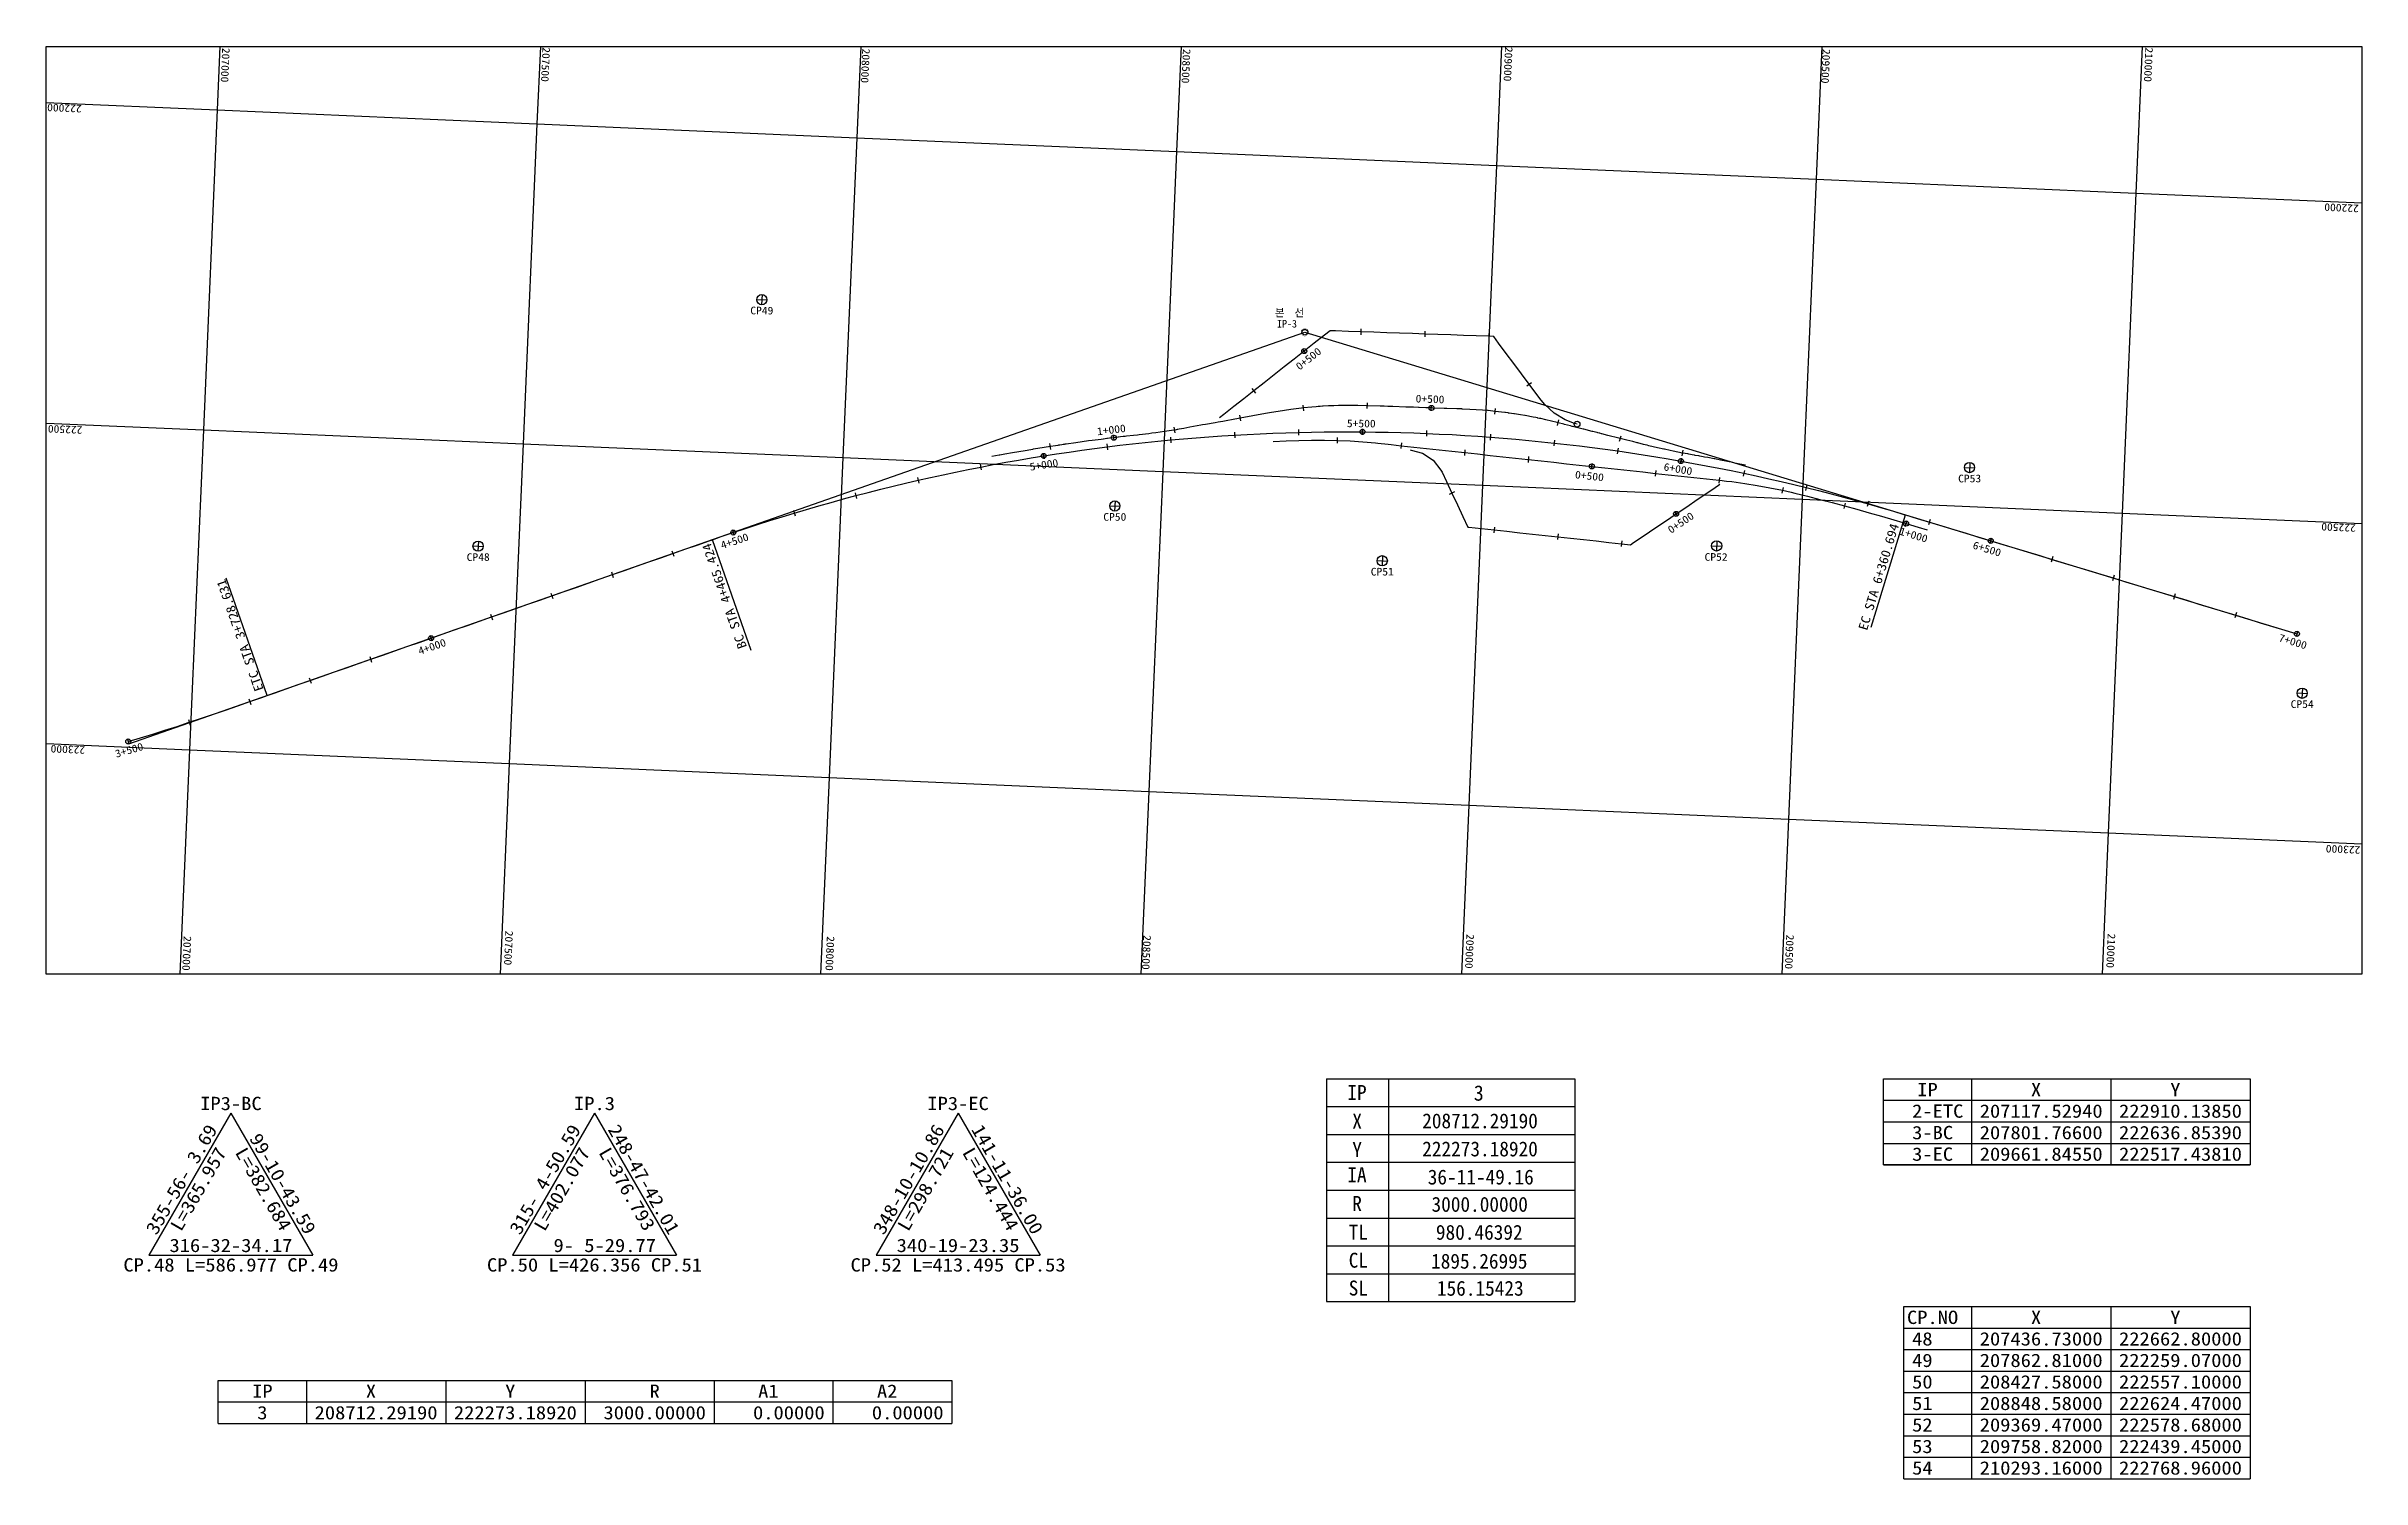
# Model space of a CAD drawing. Extents: x 115 to 3732, y 284 to 2521.
import ezdxf
from ezdxf.enums import TextEntityAlignment as Align

# ---------------------------------------------------------------- set-up
doc = ezdxf.new("R2010")
doc.units = 0
doc.header["$LTSCALE"] = 10
doc.header["$MEASUREMENT"] = 0
doc.layers.get('0').update_dxf_attribs({"linetype": 'CONTINUOUS'})
for name, color, linetype in [('CA-ALGN-IPLN', 1, 'CONTINUOUS'), ('CA-ALGN-IPSM', 2, 'CONTINUOUS'), ('CA-ALGN-STSM', 2, 'CONTINUOUS'), ('CA-ALGN-SUBL', 1, 'CONTINUOUS'), ('CA-ALGN-SUBS', 2, 'CONTINUOUS'), ('CA-ALGN-SUBT', 2, 'CONTINUOUS'), ('CA-ALGN-TEXT', 3, 'CONTINUOUS'), ('CA-TABL-LIN1', 4, 'CONTINUOUS'), ('CA-TABL-LIN2', 1, 'CONTINUOUS'), ('CA-TABL-TEX1', 6, 'CONTINUOUS'), ('CA-TABL-TEX2', 3, 'CONTINUOUS'), ('CV-GRID-BORD', 4, 'CONTINUOUS'), ('CV-GRID-LINE', 1, 'CONTINUOUS'), ('CV-GRID-TEXT', 4, 'CONTINUOUS'), ('CV-LEAL', 1, 'CONTINUOUS'), ('CV-LEAT', 3, 'CONTINUOUS')]:
    doc.layers.add(name, color=color, linetype=linetype)
doc.styles.add('GTXT', font='DotumChe.ttf')
doc.styles.add('RP2', font='DotumChe.ttf')

# ---------------------------------------------------------------- blocks, each defined once
blk = doc.blocks.new('CASTAMS')
blk.add_line((0, -1.5), (0, 1.5))
at = {"style": 'GTXT', "flags": 1}
for tag, p in [('XSEC_DAT', (0, -6.9)), ('STA_DST', (0, -3.6))]:
    blk.add_attdef(tag, text='', height=2.5, dxfattribs=at).set_placement(p, align=Align.MIDDLE)
blk = doc.blocks.new('CAIPMRK')
at = {"const_width": 0.1}
blk.add_lwpolyline([(-2, 0, -1), (2, 0, -1)], format="xyb", close=True, dxfattribs=at)
blk.add_circle((0, 0), 1.5)
blk = doc.blocks.new('CASTAMM')
blk.add_line((0, -1.5), (0, 1.5))
blk.add_circle((0, 0), 1.3)
at = {"style": 'GTXT', "flags": 1}
for tag, p in [('XSEC_DAT', (0, -6.9)), ('STA_DST', (0, -3.6))]:
    blk.add_attdef(tag, text='', height=2.5, dxfattribs=at).set_placement(p, align=Align.MIDDLE)

msp = doc.modelspace()

# ---------------------------------------------------------------- linework, layer by layer
at = {"layer": 'CA-ALGN-IPLN'}
for points in [[(2506.1, 1930.7), (2502.4, 1931.8), (2487.4, 1937.5), (2470.3, 1947.8), (2455.6, 1961.3), (2449.9, 1968.3), (2443.3, 1977.1), (2431.4, 1993.2), (2419.4, 2009.2), (2407.5, 2025.3), (2395.5, 2041.3), (2383.6, 2057.3), (2375.9, 2067.7), (2375.9, 2067.7), (2368.8, 2067.9), (2348.8, 2068.6), (2328.8, 2069.3), (2308.8, 2070), (2288.8, 2070.7), (2268.9, 2071.4), (2248.9, 2072.1), (2228.9, 2072.8), (2208.9, 2073.5), (2188.9, 2074.2), (2168.9, 2074.9), (2148.9, 2075.6), (2128.9, 2076.3), (2120.4, 2076.6), (2120.4, 2076.6), (2111.4, 2069.5), (2095.7, 2057.1), (2080, 2044.7), (2064.3, 2032.4), (2048.6, 2020), (2032.9, 2007.6), (2017.2, 1995.2), (2001.5, 1982.8), (1985.8, 1970.4), (1970.1, 1958.1), (1954.4, 1945.7), (1947.7, 1940.4)], [(2769.2, 1866.5), (2769.2, 1866.5), (2760.4, 1868.4), (2752.6, 1870), (2749.6, 1870.6), (2730, 1874.5), (2721.2, 1876.3), (2720.2, 1876.5), (2710.4, 1878.4), (2705, 1879.4), (2703, 1879.7), (2698.1, 1880.7), (2696.1, 1881), (2690.7, 1882), (2689.7, 1882.2), (2685.8, 1882.9), (2680.9, 1883.8), (2679, 1884.2), (2679, 1884.2), (2671, 1885.6), (2656.3, 1888.5), (2651.4, 1889.5), (2642.6, 1891.4), (2641.6, 1891.6), (2631.9, 1893.8), (2618.3, 1897), (2615.4, 1897.7), (2612.4, 1898.5), (2610, 1899.1), (2601.3, 1901.3), (2599.8, 1901.6), (2593.1, 1903.4), (2583.7, 1905.7), (2573.7, 1908.3), (2571.2, 1908.9), (2554.3, 1913.2), (2545.1, 1915.5), (2544.1, 1915.8), (2541.7, 1916.4), (2540.7, 1916.6), (2538.8, 1917.1), (2537.3, 1917.5), (2534.9, 1918.1), (2531, 1919.1), (2530, 1919.3), (2516.5, 1922.8), (2515.5, 1923), (2499, 1927.2), (2498.5, 1927.3), (2496.1, 1927.9), (2486.4, 1930.4), (2485.5, 1930.6), (2476.7, 1932.9), (2475, 1933.3), (2457.3, 1937.5), (2449.5, 1939.3), (2447.5, 1939.7), (2444.7, 1940.3), (2444.2, 1940.4), (2441.6, 1940.9), (2437.7, 1941.7), (2424.9, 1944), (2424.4, 1944.1), (2418, 1945.2), (2408.2, 1946.8), (2407.5, 1946.9), (2400.3, 1948), (2399.3, 1948.1), (2398.3, 1948.2), (2394.3, 1948.8), (2393.3, 1948.9), (2378.4, 1950.7), (2367.2, 1951.8), (2366.2, 1951.9), (2358.5, 1952.5), (2338.6, 1953.8), (2327.4, 1954.3), (2326.6, 1954.3), (2326.1, 1954.4), (2318.6, 1954.6), (2302.6, 1955.2), (2302.1, 1955.2), (2299.7, 1955.3), (2298.6, 1955.3), (2280.6, 1955.9), (2280.1, 1956), (2278.6, 1956), (2270.6, 1956.3), (2270.1, 1956.3), (2259.6, 1956.7), (2258.6, 1956.7), (2250.6, 1957), (2248.6, 1957.1), (2240.6, 1957.3), (2238.6, 1957.4), (2218.6, 1958.1), (2212.6, 1958.3), (2210.6, 1958.4), (2204.6, 1958.6), (2198.6, 1958.8), (2178.7, 1959.5), (2177.5, 1959.5), (2163.7, 1959.9), (2158.7, 1959.9), (2138.7, 1959.8), (2135.3, 1959.7), (2133.3, 1959.7), (2126.3, 1959.4), (2125.3, 1959.4), (2121.7, 1959.3), (2120.7, 1959.2), (2118.7, 1959.1), (2117.7, 1959.1), (2109.7, 1958.6), (2108.7, 1958.6), (2104.7, 1958.3), (2101.7, 1958.1), (2098.7, 1957.8), (2091.7, 1957.3), (2078.8, 1956), (2075.8, 1955.7), (2058.9, 1953.6), (2039.2, 1950.6), (2028.7, 1948.8), (2019.5, 1947.2), (1999.8, 1943.6), (1980.1, 1940.1), (1966.3, 1937.6), (1960.4, 1936.5), (1952.6, 1935.1), (1945.7, 1933.8), (1940.7, 1932.9), (1926, 1930.3), (1921.1, 1929.4), (1918.5, 1928.9), (1901.4, 1925.8), (1891.7, 1924.1), (1884.6, 1922.8), (1882.7, 1922.5), (1881.7, 1922.3), (1879.7, 1922), (1861.9, 1919.2), (1848.1, 1917.2), (1842.1, 1916.4), (1837.2, 1915.8), (1822.3, 1914.1), (1821.9, 1914), (1821.9, 1914), (1819.3, 1913.7), (1813.3, 1913.1), (1802.4, 1911.8), (1800.4, 1911.6), (1797.4, 1911.3), (1793, 1910.7), (1790, 1910.4), (1789.5, 1910.3), (1782.5, 1909.5), (1775.6, 1908.6), (1772.6, 1908.3), (1771.6, 1908.1), (1766.7, 1907.5), (1765.7, 1907.4), (1762.7, 1907), (1748.8, 1905.2), (1742.9, 1904.4), (1723, 1901.6), (1708.2, 1899.5), (1706.2, 1899.2), (1705.2, 1899.1), (1703.3, 1898.8), (1701.3, 1898.5), (1698.3, 1898), (1696.3, 1897.7), (1695.3, 1897.6), (1691.4, 1897), (1683.5, 1895.8), (1673.6, 1894.2), (1663.7, 1892.6), (1656.8, 1891.5), (1655.8, 1891.3), (1647, 1889.8), (1644, 1889.3), (1624.3, 1885.9), (1612.5, 1883.8), (1604.6, 1882.4), (1603.6, 1882.2), (1591.9, 1880.1)], [(243, 1435.2), (243, 1435.2), (262.1, 1440.9), (281.3, 1446.7), (300.4, 1452.7), (319.4, 1458.8), (338.4, 1465.1), (357.4, 1471.4), (376.3, 1477.8), (395.2, 1484.3), (414.1, 1490.9), (433, 1497.4), (451.9, 1504), (460, 1506.9), (470.8, 1510.6), (489.6, 1517.2), (508.5, 1523.9), (527.4, 1530.5), (546.3, 1537.1), (565.2, 1543.7), (584, 1550.3), (602.9, 1556.9), (621.8, 1563.5), (640.7, 1570.1), (659.5, 1576.7), (678.4, 1583.3), (697.3, 1589.9), (716.2, 1596.5), (735, 1603.1), (753.9, 1609.8), (772.8, 1616.4), (791.7, 1623), (810.6, 1629.6), (829.4, 1636.2), (848.3, 1642.8), (867.2, 1649.4), (886.1, 1656), (904.9, 1662.6), (923.8, 1669.2), (942.7, 1675.8), (961.6, 1682.4), (980.4, 1689), (999.3, 1695.7), (1018.2, 1702.3), (1037.1, 1708.9), (1056, 1715.5), (1074.8, 1722.1), (1093.7, 1728.7), (1112.6, 1735.3), (1131.5, 1741.9), (1150.3, 1748.5), (1155.5, 1750.3), (1169.2, 1755.1), (1188.2, 1761.5), (1207.1, 1767.9), (1226.1, 1774.1), (1245.2, 1780.1), (1264.3, 1786.1), (1283.4, 1791.9), (1302.6, 1797.6), (1321.8, 1803.2), (1341.1, 1808.6), (1360.3, 1813.9), (1379.7, 1819.1), (1399, 1824.1), (1418.4, 1829), (1437.8, 1833.8), (1457.3, 1838.5), (1476.8, 1843), (1496.3, 1847.4), (1515.8, 1851.7), (1535.4, 1855.8), (1555, 1859.8), (1574.6, 1863.7), (1594.2, 1867.5), (1613.9, 1871.1), (1633.6, 1874.6), (1653.3, 1877.9), (1673, 1881.2), (1692.8, 1884.2), (1712.6, 1887.2), (1732.4, 1890), (1752.2, 1892.7), (1772, 1895.3), (1791.9, 1897.7), (1811.8, 1900), (1831.6, 1902.2), (1851.5, 1904.2), (1871.4, 1906.1), (1891.4, 1907.9), (1911.3, 1909.5), (1931.2, 1911), (1951.2, 1912.4), (1971.2, 1913.6), (1991.1, 1914.7), (2011.1, 1915.7), (2031.1, 1916.5), (2051.1, 1917.2), (2071.1, 1917.8), (2091.1, 1918.3), (2111.1, 1918.6), (2131.1, 1918.7), (2151.1, 1918.8), (2171.1, 1918.7), (2191.1, 1918.4), (2211.1, 1918.1), (2231, 1917.6), (2251, 1917), (2271, 1916.2), (2291, 1915.3), (2311, 1914.3), (2330.9, 1913.1), (2350.9, 1911.8), (2370.8, 1910.4), (2390.8, 1908.8), (2410.7, 1907.1), (2430.6, 1905.3), (2450.5, 1903.3), (2470.4, 1901.2), (2490.3, 1899), (2510.2, 1896.7), (2530, 1894.2), (2549.8, 1891.5), (2569.6, 1888.8), (2589.4, 1885.9), (2609.2, 1882.9), (2629, 1879.7), (2648.7, 1876.5), (2668.4, 1873), (2688.1, 1869.5), (2707.7, 1865.8), (2727.4, 1862), (2747, 1858.1), (2766.6, 1854), (2786.1, 1849.8), (2805.6, 1845.5), (2825.1, 1841), (2844.6, 1836.4), (2864, 1831.7), (2883.4, 1826.9), (2902.8, 1821.9), (2922.1, 1816.8), (2941.5, 1811.6), (2960.7, 1806.2), (2980, 1800.7), (2999.1, 1795.1), (3018.3, 1789.3), (3019, 1789.1), (3037.4, 1783.5), (3056.6, 1777.7), (3075.7, 1771.9), (3094.8, 1766.1), (3114, 1760.3), (3133.1, 1754.4), (3152.3, 1748.6), (3171.4, 1742.8), (3190.5, 1737), (3209.7, 1731.2), (3228.8, 1725.4), (3247.9, 1719.5), (3267.1, 1713.7), (3286.2, 1707.9), (3305.3, 1702.1), (3324.5, 1696.3), (3343.6, 1690.5), (3362.7, 1684.7), (3381.9, 1678.8), (3401, 1673), (3420.2, 1667.2), (3439.3, 1661.4), (3458.4, 1655.6), (3477.6, 1649.8), (3496.7, 1643.9), (3515.8, 1638.1), (3535, 1632.3), (3554.1, 1626.5), (3573.2, 1620.7), (3592.4, 1614.9), (3611.5, 1609.1), (3630.6, 1603.2)], [(2031.6, 1903.8), (2031.6, 1903.8), (2051.6, 1904.5), (2071.6, 1905), (2091.6, 1905.5), (2093.3, 1905.5), (2094.4, 1905.5), (2111.6, 1905.6), (2131.5, 1905.3), (2151.5, 1904.5), (2171.5, 1903.2), (2191.4, 1901.4), (2195, 1901), (2211.3, 1899.2), (2215.7, 1898.7), (2231.2, 1897), (2251.1, 1894.9), (2270.9, 1892.7), (2290.8, 1890.6), (2310.7, 1888.4), (2330.6, 1886.2), (2350.5, 1884.1), (2370.4, 1881.9), (2390.2, 1879.8), (2410.1, 1877.6), (2430, 1875.5), (2449.9, 1873.3), (2469.8, 1871.1), (2489.7, 1869), (2509.5, 1866.8), (2529.4, 1864.7), (2549.3, 1862.5), (2569.2, 1860.3), (2589.1, 1858.2), (2609, 1856), (2628.8, 1853.9), (2648.7, 1851.7), (2668.6, 1849.6), (2688.5, 1847.4), (2708.4, 1845.2), (2728.2, 1843.1), (2729.2, 1843), (2739.4, 1841.9), (2748.1, 1840.9), (2768, 1838.2), (2787.7, 1835.1), (2807.4, 1831.5), (2827, 1827.4), (2840.5, 1824.3), (2846.4, 1822.8), (2846.5, 1822.8), (2865.9, 1818.1), (2885.2, 1813.2), (2904.6, 1808.2), (2923.9, 1803.1), (2943.2, 1797.8), (2962.5, 1792.4), (2981.7, 1786.9), (3000.9, 1781.2), (3015.2, 1776.9), (3020, 1775.4), (3039.2, 1769.6), (3052.9, 1765.5)], [(2245.2, 1890.4), (2246.8, 1890.2), (2264.5, 1885.5), (2281.2, 1874.7), (2293.6, 1859.1), (2295.4, 1855.5), (2302.2, 1841), (2310.7, 1822.9), (2319.2, 1804.8), (2327.7, 1786.7), (2335.5, 1770), (2335.5, 1770), (2337.1, 1769.9), (2356.9, 1767.7), (2376.8, 1765.6), (2396.7, 1763.4), (2416.6, 1761.2), (2436.5, 1759.1), (2456.4, 1756.9), (2476.2, 1754.8), (2496.1, 1752.6), (2516, 1750.4), (2535.9, 1748.3), (2555.8, 1746.1), (2575.7, 1744), (2589.5, 1742.5), (2589.5, 1742.5), (2594.5, 1745.8), (2611.1, 1757), (2627.7, 1768.2), (2644.3, 1779.4), (2660.8, 1790.6), (2677.4, 1801.8), (2694, 1813), (2710.5, 1824.2), (2721.7, 1831.8), (2727.1, 1835.4), (2729.2, 1836.8)]]:
    msp.add_lwpolyline(points, dxfattribs=at)
at = {"layer": 'CA-ALGN-SUBL'}
for p, q in [((2965.6, 1613.5), (3019, 1789.1)), ((1216.1, 1577), (1155.5, 1750.3)), ((460, 1506.9), (395.8, 1690.4))]:
    msp.add_line(p, q, dxfattribs=at)
at = {"layer": 'CA-ALGN-SUBS'}
for p, q in [((1224.8, 2125.4), (1240.8, 2124.8)), ((1233.1, 2133.1), (1232.4, 2117.1)), ((3111.2, 1863.2), (3127.2, 1862.5)), ((3119.6, 1870.8), (3118.9, 1854.9)), ((1784.5, 1810.9), (1783.8, 1794.9)), ((1776.1, 1803.3), (1792.1, 1802.6)), ((781.7, 1740.5), (797.6, 1739.8)), ((790, 1748.2), (789.3, 1732.2)), ((2716.2, 1740.9), (2732.2, 1740.3)), ((2724.6, 1748.6), (2723.9, 1732.6)), ((2193.8, 1717.7), (2209.8, 1717)), ((2202.2, 1725.4), (2201.5, 1709.4)), ((3630.8, 1510.9), (3646.8, 1510.2)), ((3639.2, 1518.5), (3638.5, 1502.5))]:
    msp.add_line(p, q, dxfattribs=at)
for centre, radius in [((1232.8, 2125.1), 8), ((2506.1, 1930.7), 4.5), ((3119.2, 1862.9), 8), ((1784.1, 1802.9), 8), ((789.6, 1740.2), 8), ((2724.2, 1740.6), 8), ((2201.8, 1717.4), 8), ((3638.8, 1510.5), 8)]:
    msp.add_circle(centre, radius, dxfattribs=at)
at = {"layer": 'CA-TABL-LIN1'}
for p, q in [((2114.6, 908.4), (2502.9, 908.4)), ((2114.6, 908.4), (2114.6, 560.6)), ((2502.9, 908.4), (2502.9, 560.6)), ((2984.7, 908.4), (3557.5, 908.4)), ((2984.7, 774), (2984.7, 908.4)), ((3557.5, 908.4), (3557.5, 774)), ((2984.7, 874.8), (3557.5, 874.8)), ((2114.6, 864.9), (2502.9, 864.9)), ((3557.5, 774), (2984.7, 774)), ((2984.7, 774), (3557.5, 774)), ((2114.6, 560.6), (2502.9, 560.6)), ((3016.7, 283.9), (3016.7, 552.7)), ((3016.7, 552.7), (3557.5, 552.7)), ((3557.5, 552.7), (3557.5, 283.9)), ((3016.7, 519.1), (3557.5, 519.1)), ((383.8, 403.8), (383.8, 437.4)), ((383.8, 437.4), (1529.4, 437.4)), ((1529.4, 437.4), (1529.4, 403.8)), ((383.8, 370.2), (383.8, 403.8)), ((383.8, 403.8), (1529.4, 403.8)), ((1529.4, 403.8), (1529.4, 370.2)), ((383.8, 370.2), (1529.4, 370.2)), ((3016.7, 283.9), (3557.5, 283.9))]:
    msp.add_line(p, q, dxfattribs=at)
at = {"layer": 'CA-TABL-LIN2'}
for p, q in [((2211.7, 908.4), (2211.7, 560.6)), ((3122.3, 908.4), (3122.3, 774)), ((3339.9, 908.4), (3339.9, 774)), ((2984.7, 841.2), (3557.5, 841.2)), ((2114.6, 821.4), (2502.9, 821.4)), ((2984.7, 807.6), (3557.5, 807.6)), ((2114.6, 778), (2502.9, 778)), ((2114.6, 734.5), (2502.9, 734.5)), ((2114.6, 691), (2502.9, 691)), ((2114.6, 647.5), (2502.9, 647.5)), ((2114.6, 604), (2502.9, 604)), ((3122.3, 552.7), (3122.3, 283.9)), ((3339.9, 552.7), (3339.9, 283.9)), ((3016.7, 485.5), (3557.5, 485.5)), ((521.4, 437.4), (521.4, 403.8)), ((739, 437.4), (739, 403.8)), ((956.6, 437.4), (956.6, 403.8)), ((1158.2, 437.4), (1158.2, 403.8)), ((1343.8, 437.4), (1343.8, 403.8)), ((3016.7, 451.9), (3557.5, 451.9)), ((521.4, 403.8), (521.4, 370.2)), ((739, 403.8), (739, 370.2)), ((956.6, 403.8), (956.6, 370.2)), ((1158.2, 403.8), (1158.2, 370.2)), ((1343.8, 403.8), (1343.8, 370.2)), ((3016.7, 418.3), (3557.5, 418.3)), ((3016.7, 384.7), (3557.5, 384.7)), ((3016.7, 351.1), (3557.5, 351.1)), ((3016.7, 317.5), (3557.5, 317.5))]:
    msp.add_line(p, q, dxfattribs=at)
at = {"layer": 'CV-GRID-BORD'}
msp.add_lwpolyline([(115.1, 2520.7), (3731.7, 2520.7), (3731.7, 1071.6), (115.1, 1071.6)], close=True, dxfattribs=at)
at = {"layer": 'CV-GRID-LINE'}
for p, q in [((386.3, 2520.7), (382, 2421.3)), ((886.8, 2520.7), (881.5, 2399.6)), ((1387.2, 2520.7), (1381.1, 2378)), ((1887.7, 2520.7), (1880.6, 2356.4)), ((2388.2, 2520.7), (2380.1, 2334.7)), ((2888.7, 2520.7), (2879.7, 2313.1)), ((3389.1, 2520.7), (3379.2, 2291.5)), ((115.1, 2432.8), (382, 2421.3)), ((382, 2421.3), (360.4, 1921.7)), ((382, 2421.3), (881.5, 2399.6)), ((881.5, 2399.6), (859.9, 1900.1)), ((881.5, 2399.6), (1381.1, 2378)), ((1381.1, 2378), (1359.4, 1878.5)), ((1381.1, 2378), (1880.6, 2356.4)), ((1880.6, 2356.4), (1859, 1856.8)), ((1880.6, 2356.4), (2380.1, 2334.7)), ((2380.1, 2334.7), (2358.5, 1835.2)), ((2380.1, 2334.7), (2879.7, 2313.1)), ((2879.7, 2313.1), (2858, 1813.6)), ((2879.7, 2313.1), (3379.2, 2291.5)), ((3379.2, 2291.5), (3357.6, 1791.9)), ((3379.2, 2291.5), (3731.7, 2276.2)), ((115.1, 1932.3), (360.4, 1921.7)), ((360.4, 1921.7), (338.7, 1422.2)), ((360.4, 1921.7), (859.9, 1900.1)), ((859.9, 1900.1), (838.3, 1400.6)), ((859.9, 1900.1), (1359.4, 1878.5)), ((1359.4, 1878.5), (1337.8, 1378.9)), ((1359.4, 1878.5), (1859, 1856.8)), ((1859, 1856.8), (1837.3, 1357.3)), ((1859, 1856.8), (2358.5, 1835.2)), ((2358.5, 1835.2), (2336.9, 1335.7)), ((2358.5, 1835.2), (2858, 1813.6)), ((2858, 1813.6), (2836.4, 1314)), ((2858, 1813.6), (3357.6, 1791.9)), ((3357.6, 1791.9), (3335.9, 1292.4)), ((3357.6, 1791.9), (3731.7, 1775.7)), ((115.1, 1431.9), (338.7, 1422.2)), ((338.7, 1422.2), (323.6, 1071.6)), ((338.7, 1422.2), (838.3, 1400.6)), ((838.3, 1400.6), (824, 1071.6)), ((838.3, 1400.6), (1337.8, 1378.9)), ((1337.8, 1378.9), (1324.5, 1071.6)), ((1337.8, 1378.9), (1837.3, 1357.3)), ((1837.3, 1357.3), (1825, 1071.6)), ((1837.3, 1357.3), (2336.9, 1335.7)), ((2336.9, 1335.7), (2325.4, 1071.6)), ((2336.9, 1335.7), (2836.4, 1314)), ((2836.4, 1314), (2825.9, 1071.6)), ((2836.4, 1314), (3335.9, 1292.4)), ((3335.9, 1292.4), (3326.4, 1071.6)), ((3335.9, 1292.4), (3731.7, 1275.3))]:
    msp.add_line(p, q, dxfattribs=at)
msp.add_lwpolyline([(244.1, 1431.3), (2080.9, 2074.2), (3630.6, 1603.2)], dxfattribs=at)
at = {"layer": 'CV-LEAL'}
for p, q in [((403.5, 854.7), (275.5, 633)), ((403.5, 854.7), (531.5, 633)), ((971.4, 854.7), (843.4, 633)), ((971.4, 854.7), (1099.4, 633)), ((1539.3, 854.7), (1411.3, 633)), ((1539.3, 854.7), (1667.3, 633)), ((275.5, 633), (531.5, 633)), ((843.4, 633), (1099.4, 633)), ((1411.3, 633), (1667.3, 633))]:
    msp.add_line(p, q, dxfattribs=at)

# ---------------------------------------------------------------- block references
at = {"layer": 'CA-ALGN-IPSM', "xscale": 3, "yscale": 3, "zscale": 3}
msp.add_blockref('CAIPMRK', (2080.9, 2074.2), dxfattribs=at)
at = {"layer": 'CA-ALGN-STSM', "yscale": 3, "zscale": 3}
for p, xscale, rotation in [((2168.9, 2074.9), 3.000000000004445, 358.0054023946971), ((2268.9, 2071.4), 3.000000000003432, 358.0054023952525), ((2368.8, 2067.9), 3.000000000005458, 358.0054023941415), ((2080, 2044.7), 2.999999999991872, 38.25615500829902), ((2080, 2044.7), 2.999999999991872, 38.25615500829902), ((2431.4, 1993.2), 3.000000000012019, 306.6766670303208), ((2001.5, 1982.8), 2.999999999991872, 38.25615500829902), ((2078.8, 1956), 3.000000000013286, 6.092006956507891), ((2178.7, 1959.5), 3.000000000005458, 358.0054023941415), ((2278.6, 1956), 3.000000000004445, 358.0054023946971), ((2278.6, 1956), 3.000000000004445, 358.0054023946971), ((2378.4, 1950.7), 2.999999999988531, 353.8179394376414), ((1877.7, 1921.7), 2.999999999997509, 9.649251817333937), ((1971.2, 1913.6), 3.000000000006298, 183.3529482076222), ((1980.1, 1940.1), 2.999999999991664, 10.23284651670684), ((2071.1, 1917.8), 2.999999999988974, 181.4429639778893), ((2171.1, 1918.7), 3.000000000009323, 179.5331323190427), ((2171.1, 1918.7), 3.000000000009323, 179.5331323190427), ((2271, 1916.2), 3.00000000000742, 177.6232351990217), ((2476.7, 1932.9), 3.000000000010391, 345.7778222348972), ((1673, 1881.2), 2.999999999991964, 189.0825633656737), ((1673, 1881.2), 2.999999999991964, 189.0825633656737), ((1683.5, 1895.8), 3.00000000000466, 8.842511384708407), ((1772, 1895.3), 3.000000000010386, 187.1726675286513), ((1782.5, 1909.5), 3.000000000006187, 6.940856548977592), ((1782.5, 1909.5), 3.000000000006187, 6.940856548977592), ((1871.4, 1906.1), 3.00000000000038, 185.2627255992265), ((2131.5, 1905.3), 3.000000000002291, 178.361424889006), ((2231.2, 1897), 2.999999999992561, 173.8037866869254), ((2330.6, 1886.2), 2.999999999992561, 173.8037866869254), ((2370.8, 1910.4), 3.000000000012816, 175.7134591154907), ((2470.4, 1901.2), 2.999999999988713, 173.8033931381436), ((2569.6, 1888.8), 3.000000000009595, 171.8937734793889), ((2573.7, 1908.3), 3.000000000003241, 345.777822235436), ((2671, 1885.6), 2.99999999998865, 349.3609670088212), ((1476.8, 1843), 2.999999999994211, 192.9022810538926), ((1574.6, 1863.7), 3.00000000000921, 190.9922927847733), ((2430, 1875.5), 2.999999999992561, 173.8037866869254), ((2529.4, 1864.7), 2.999999999992561, 173.8037866869254), ((2529.4, 1864.7), 2.999999999992561, 173.8037866869254), ((2628.8, 1853.9), 2.999999999992561, 173.8037866869254), ((2668.4, 1873), 2.999999999989755, 169.9838694093686), ((2668.4, 1873), 2.999999999989755, 169.9838694093686), ((2728.2, 1843.1), 2.999999999992561, 173.8037866869254), ((2766.6, 1854), 3.000000000003748, 168.0739842646869), ((1379.7, 1819.1), 2.999999999992318, 194.8120083746678), ((2310.7, 1822.9), 2.999999999988401, 115.1152890744194), ((2827, 1827.4), 2.999999999986769, 167.4455121928741), ((2864, 1831.7), 3.000000000000402, 166.1641785831167), ((2960.7, 1806.2), 3.000000000002086, 164.2542056401888), ((1283.4, 1791.9), 2.999999999999234, 196.7219203711751), ((2660.8, 1790.6), 3.000000000005859, 214.0547419706972), ((2660.8, 1790.6), 3.000000000005859, 214.0547419706972), ((2923.9, 1803.1), 3.000000000007226, 164.9169936711944), ((3020, 1775.4), 2.999999999990236, 163.0952291482245), ((3020, 1775.4), 2.999999999990236, 163.0952291482245), ((3056.6, 1777.7), 2.999999999998015, 163.0950441839339), ((1188.2, 1761.5), 2.999999999995759, 198.6317808929736), ((1188.2, 1761.5), 2.999999999995759, 198.6317808929736), ((2376.8, 1765.6), 2.99999999998942, 173.803786687478), ((2476.2, 1754.8), 2.999999999992561, 173.8037866869254), ((2575.7, 1744), 2.999999999992561, 173.8037866869254), ((3152.3, 1748.6), 2.999999999989816, 163.0952767247252), ((3152.3, 1748.6), 2.999999999989816, 163.0952767247252), ((999.3, 1695.7), 3.000000000003281, 199.2920186968607), ((1093.7, 1728.7), 3.000000000003281, 199.2920186968607), ((3247.9, 1719.5), 3.000000000006478, 163.095044183402), ((904.9, 1662.6), 3.000000000008276, 199.2920895352243), ((3343.6, 1690.5), 3.000000000009199, 163.0952767254187), ((3439.3, 1661.4), 2.999999999987095, 163.0950441827086), ((810.6, 1629.6), 3.000000000003281, 199.2920186968607), ((3535, 1632.3), 3.000000000009199, 163.0952767254187), ((716.2, 1596.5), 3.000000000002225, 199.292266899052), ((716.2, 1596.5), 3.000000000002225, 199.292266899052), ((3630.6, 1603.2), 3.000000000006478, 163.095044183402), ((3630.6, 1603.2), 3.000000000006478, 163.095044183402), ((621.8, 1563.5), 2.999999999995043, 199.2920186980936), ((527.4, 1530.5), 3.000000000009653, 199.2920895369818), ((433, 1497.4), 2.999999999994034, 199.2441052586341), ((338.4, 1465.1), 3.000000000008446, 198.32479579867), ((243, 1435.2), 3.000000000006325, 196.2360197811417), ((243, 1435.2), 3.000000000006325, 196.2360197811417)]:
    msp.add_blockref('CASTAMS', p, dxfattribs=dict(at, xscale=xscale, rotation=rotation))
at = {"layer": 'CA-ALGN-STSM', "yscale": 3}
for p, xscale, rotation in [((2080, 2044.7), 2.999999999992575, 38.25628968248673), ((2278.6, 1956), 2.999999999991743, 358.0051656914785), ((2171.1, 1918.7), 2.999999999991226, 359.1511780805406), ((1673, 1881.2), 2.99999999998719, 9.273431955434226), ((1782.5, 1909.5), 2.99999999999769, 6.614923531123198), ((2529.4, 1864.7), 2.999999999985685, 353.8037681178002), ((2668.4, 1873), 2.99999999998936, 349.7928541097939), ((2660.8, 1790.6), 2.999999999994059, 34.05466524211848), ((3020, 1775.4), 3.000000000001661, 343.0951604544103), ((1188.2, 1761.5), 3.000000000000185, 18.44075395048382), ((3152.3, 1748.6), 2.999999999987921, 343.0951739258738), ((716.2, 1596.5), 3.000000000004758, 19.29210378337619), ((3630.6, 1603.2), 3.000000000007262, 163.0951009958301), ((243, 1435.2), 2.99999999999648, 16.4956185566844)]:
    msp.add_blockref('CASTAMM', p, dxfattribs=dict(at, xscale=xscale, rotation=rotation))

# ---------------------------------------------------------------- texts
at = {"layer": 'CA-ALGN-SUBT', "style": 'RP2', "width": 1.100098}
for s, height, rotation, p, p2 in [('CP49', 12, 359.799, (1214.7, 2102.2), (1250.7, 2102)), ('CP53', 12, 0.3421, (3101.4, 1839.7), (3137.4, 1840)), ('CP50', 12, 359.9898, (1766.1, 1779.9), (1802.1, 1779.9)), ('EC STA 6+360.694', 14.4, 73.0951, (2959, 1607.6), (3009.2, 1772.9)), ('BC STA 4+465.424', 14.4, 109.2921, (1209.6, 1583), (1152.5, 1746.1)), ('CP48', 12, 0.4949, (771.8, 1717), (807.8, 1717.3)), ('CP51', 12, 0.1833, (2183.9, 1694.3), (2219.9, 1694.4)), ('CP52', 12, 0.0554, (2705.3, 1717.3), (2741.3, 1717.3)), ('ETC STA 3+728.631', 14.4, 109.2921, (454.7, 1516.6), (394.1, 1689.9)), ('CP54', 12, 359.9863, (3620.8, 1487.5), (3656.8, 1487.5))]:
    msp.add_text(s, height=height, rotation=rotation, dxfattribs=at).set_placement(p, p2, align=Align.FIT)
at = {"layer": 'CA-ALGN-TEXT', "style": 'RP2'}
for s, p in [('본  선', (2034.2, 2098.7)), ('IP-3', (2037.6, 2081.5))]:
    msp.add_text(s, height=12, dxfattribs=at).set_placement(p)
at = {"layer": 'CA-ALGN-TEXT', "style": 'RP2', "width": 1.100098}
for s, rotation, p, p2 in [('0+500', 38.2562, (2072.7, 2014.2), (2108.1, 2042.1)), ('0+500', 358.0053, (2253.8, 1964.7), (2298.8, 1963.2)), ('1+000', 6.9408, (1757.1, 1913.2), (1801.8, 1918.7)), ('5+500', 359.5332, (2146.6, 1926), (2191.5, 1925.6)), ('5+000', 9.0824, (1652.1, 1857.9), (1696.5, 1865)), ('0+500', 353.8037, (2502.5, 1846.3), (2547.3, 1841.4)), ('6+000', 349.9839, (2640.7, 1858.7), (2685, 1850.9)), ('0+500', 34.0546, (2652.9, 1759.3), (2690.1, 1784.5)), ('4+500', 18.6317, (1170.8, 1735.4), (1213.4, 1749.7)), ('1+000', 343.0951, (3008.6, 1758.5), (3051.6, 1745.4)), ('6+500', 343.0951, (3123.2, 1736.7), (3166.3, 1723.6)), ('4+000', 19.2921, (698.4, 1570.2), (740.8, 1585)), ('7+000', 343.0951, (3601, 1592), (3644, 1578.9)), ('3+500', 16.236, (224.6, 1409.7), (267.8, 1422.3))]:
    msp.add_text(s, height=12, rotation=rotation, dxfattribs=at).set_placement(p, p2, align=Align.FIT)
at = {"layer": 'CA-TABL-TEX1', "style": 'RP2'}
for s, height, p in [('IP', 23.3, (2162.4, 887.1)), ('3', 24, (2352.6, 886))]:
    msp.add_text(s, height=height, rotation=360, dxfattribs=at).set_placement(p, align=Align.MIDDLE)
at = {"layer": 'CA-TABL-TEX1', "style": 'RP2', "width": 1.128305}
for s, p, p2 in [('IP', (3037.5, 881.2), (3069.5, 881.2)), ('X', (3215.1, 881.2), (3231.1, 881.2)), ('Y', (3432.7, 881.2), (3448.7, 881.2)), ('CP.NO', (3021.5, 525.5), (3101.5, 525.5)), ('X', (3215.1, 525.5), (3231.1, 525.5)), ('Y', (3432.7, 525.5), (3448.7, 525.5)), ('IP', (436.6, 410.2), (468.6, 410.2)), ('X', (614.2, 410.2), (630.2, 410.2)), ('Y', (831.8, 410.2), (847.8, 410.2)), ('R', (1057.4, 410.2), (1073.4, 410.2)), ('A1', (1227, 410.2), (1259, 410.2)), ('A2', (1412.6, 410.2), (1444.6, 410.2))]:
    msp.add_text(s, height=20.8, dxfattribs=at).set_placement(p, p2, align=Align.FIT)
at = {"layer": 'CA-TABL-TEX2', "style": 'RP2', "width": 1.128305}
for s, p, p2 in [('  2-ETC', (2997.5, 847.6), (3109.5, 847.6)), ('207117.52940', (3135.1, 847.6), (3327.1, 847.6)), ('222910.13850', (3352.7, 847.6), (3544.7, 847.6)), ('  3-BC', (2997.5, 814), (3093.5, 814)), ('207801.76600', (3135.1, 814), (3327.1, 814)), ('222636.85390', (3352.7, 814), (3544.7, 814)), ('  3-EC', (2997.5, 780.4), (3093.5, 780.4)), ('209661.84550', (3135.1, 780.4), (3327.1, 780.4)), ('222517.43810', (3352.7, 780.4), (3544.7, 780.4)), ('48', (3029.5, 491.9), (3061.5, 491.9)), ('207436.73000', (3135.1, 491.9), (3327.1, 491.9)), ('222662.80000', (3352.7, 491.9), (3544.7, 491.9)), ('49', (3029.5, 458.3), (3061.5, 458.3)), ('207862.81000', (3135.1, 458.3), (3327.1, 458.3)), ('222259.07000', (3352.7, 458.3), (3544.7, 458.3)), ('50', (3029.5, 424.7), (3061.5, 424.7)), ('208427.58000', (3135.1, 424.7), (3327.1, 424.7)), ('222557.10000', (3352.7, 424.7), (3544.7, 424.7)), ('51', (3029.5, 391.1), (3061.5, 391.1)), ('208848.58000', (3135.1, 391.1), (3327.1, 391.1)), ('222624.47000', (3352.7, 391.1), (3544.7, 391.1)), ('3', (444.6, 376.6), (460.6, 376.6)), ('208712.29190', (534.2, 376.6), (726.2, 376.6)), ('222273.18920', (751.8, 376.6), (943.8, 376.6)), (' 3000.00000', (969.4, 376.6), (1145.4, 376.6)), ('   0.00000', (1171, 376.6), (1331, 376.6)), ('   0.00000', (1356.6, 376.6), (1516.6, 376.6)), ('52', (3029.5, 357.5), (3061.5, 357.5)), ('209369.47000', (3135.1, 357.5), (3327.1, 357.5)), ('222578.68000', (3352.7, 357.5), (3544.7, 357.5)), ('53', (3029.5, 323.9), (3061.5, 323.9)), ('209758.82000', (3135.1, 323.9), (3327.1, 323.9)), ('222439.45000', (3352.7, 323.9), (3544.7, 323.9)), ('54', (3029.5, 290.3), (3061.5, 290.3)), ('210293.16000', (3135.1, 290.3), (3327.1, 290.3)), ('222768.96000', (3352.7, 290.3), (3544.7, 290.3))]:
    msp.add_text(s, height=20.8, dxfattribs=at).set_placement(p, p2, align=Align.FIT)
at = {"layer": 'CA-TABL-TEX2', "style": 'RP2'}
for s, height, p in [('X', 23.3, (2162.6, 842.2)), ('208712.29190', 23.296, (2354.6, 842.5)), ('Y', 23.3, (2162.6, 797.8)), ('222273.18920', 23.296, (2354.6, 798.7)), ('R', 23.3, (2162.5, 713.7)), ('TL', 23.3, (2164.5, 668.8)), ('CL', 23.3, (2164.5, 625.1)), ('SL', 23.3, (2164.5, 581.6))]:
    msp.add_text(s, height=height, rotation=360, dxfattribs=at).set_placement(p, align=Align.MIDDLE)
for s, height, p in [('IA', 23.3, (2162.4, 758.6)), ('36-11-49.16', 23.296, (2355.7, 754.8, 398.8)), ('3000.00000', 23.3, (2354.1, 712.2, 398.8)), ('980.46392', 23.3, (2353.4, 668.5, 398.8)), ('1895.26995', 23.3, (2353.4, 623.4)), ('156.15423', 23.3, (2355, 581.1, 398.8))]:
    msp.add_text(s, height=height, dxfattribs=at).set_placement(p, align=Align.MIDDLE)
at = {"layer": 'CV-GRID-TEXT', "style": 'RP2', "width": 1.100098}
for s, rotation, p, p2 in [('207000', 267.5203, (389.9, 2518.6), (387.6, 2464.7)), ('207500', 267.5203, (890.2, 2519.5), (887.8, 2465.5)), ('208000', 267.5203, (1389.7, 2517.5), (1387.4, 2463.6)), ('208500', 267.5203, (1890.6, 2517), (1888.3, 2463)), ('209000', 267.5203, (2393.7, 2520.2), (2391.4, 2466.2)), ('209500', 267.5203, (2889.8, 2516.9), (2887.5, 2462.9)), ('210000', 267.5203, (3393.9, 2519.3), (3391.6, 2465.4)), ('222000', 177.5203, (170.6, 2429), (116.7, 2431.3)), ('222000', 177.5203, (3727.5, 2273.2), (3673.6, 2275.5)), ('222500', 177.5203, (171.8, 1927.2), (117.8, 1929.5)), ('222500', 177.5203, (3722.8, 1774.2), (3668.9, 1776.5)), ('223000', 177.5203, (176, 1427.5), (122.1, 1429.8)), ('223000', 177.5203, (3729.9, 1271.4), (3675.9, 1273.7)), ('207000', 267.5203, (329.8, 1131.5), (327.4, 1077.5)), ('207500', 267.5203, (832.3, 1139.9), (830, 1086)), ('208000', 267.5203, (1334.4, 1131.3), (1332.1, 1077.3)), ('208500', 267.5203, (1828.8, 1133), (1826.4, 1079)), ('209000', 267.5203, (2333.5, 1134.7), (2331.2, 1080.7)), ('209500', 267.5203, (2833, 1133.8), (2830.7, 1079.9)), ('210000', 267.5203, (3335.2, 1135.5), (3332.8, 1081.6))]:
    msp.add_text(s, height=12, rotation=rotation, dxfattribs=at).set_placement(p, p2, align=Align.FIT)
at = {"layer": 'CV-LEAT', "style": 'RP2', "width": 1.128305}
for s, p, p2 in [('IP3-BC', (355.5, 859.5), (451.5, 859.5)), ('IP.3', (939.4, 859.5), (1003.4, 859.5)), ('IP3-EC', (1491.3, 859.5), (1587.3, 859.5)), ('316-32-34.17', (307.5, 637.8), (499.5, 637.8)), ('  9- 5-29.77', (875.4, 637.8), (1067.4, 637.8)), ('340-19-23.35', (1443.3, 637.8), (1635.3, 637.8)), ('CP.48', (235.5, 607.4), (315.5, 607.4)), ('L=586.977', (331.5, 607.4), (475.5, 607.4)), ('CP.49', (491.5, 607.4), (571.5, 607.4)), ('CP.50', (803.4, 607.4), (883.4, 607.4)), ('L=426.356', (899.4, 607.4), (1043.4, 607.4)), ('CP.51', (1059.4, 607.4), (1139.4, 607.4)), ('CP.52', (1371.3, 607.4), (1451.3, 607.4)), ('L=413.495', (1467.3, 607.4), (1611.3, 607.4)), ('CP.53', (1627.3, 607.4), (1707.3, 607.4))]:
    msp.add_text(s, height=20.8, dxfattribs=at).set_placement(p, p2, align=Align.FIT)
for s, rotation, p, p2 in [('355-56- 3.69', 60, (287.3, 663.1), (383.3, 829.3)), ('315- 4-50.59', 60, (855.2, 663.1), (951.2, 829.3)), ('248-47-42.01', 300, (991.5, 829.3), (1087.5, 663.1)), ('348-10-10.86', 60, (1423.1, 663.1), (1519.1, 829.3)), ('141-11-36.00', 300, (1559.4, 829.3), (1655.4, 663.1)), ('L=365.957', 60, (325.6, 668.7), (397.6, 793.4)), ('L=382.684', 300, (409.3, 793.4), (481.3, 668.7)), (' 99-10-43.59', 300, (423.6, 829.3), (519.6, 663.1)), ('L=402.077', 60, (893.5, 668.7), (965.5, 793.4)), ('L=376.793', 300, (977.2, 793.4), (1049.2, 668.7)), ('L=298.721', 60, (1461.4, 668.7), (1533.4, 793.4)), ('L=124.444', 300, (1545.1, 793.4), (1617.1, 668.7))]:
    msp.add_text(s, height=20.8, rotation=rotation, dxfattribs=at).set_placement(p, p2, align=Align.FIT)

doc.saveas('drawing.dxf')
